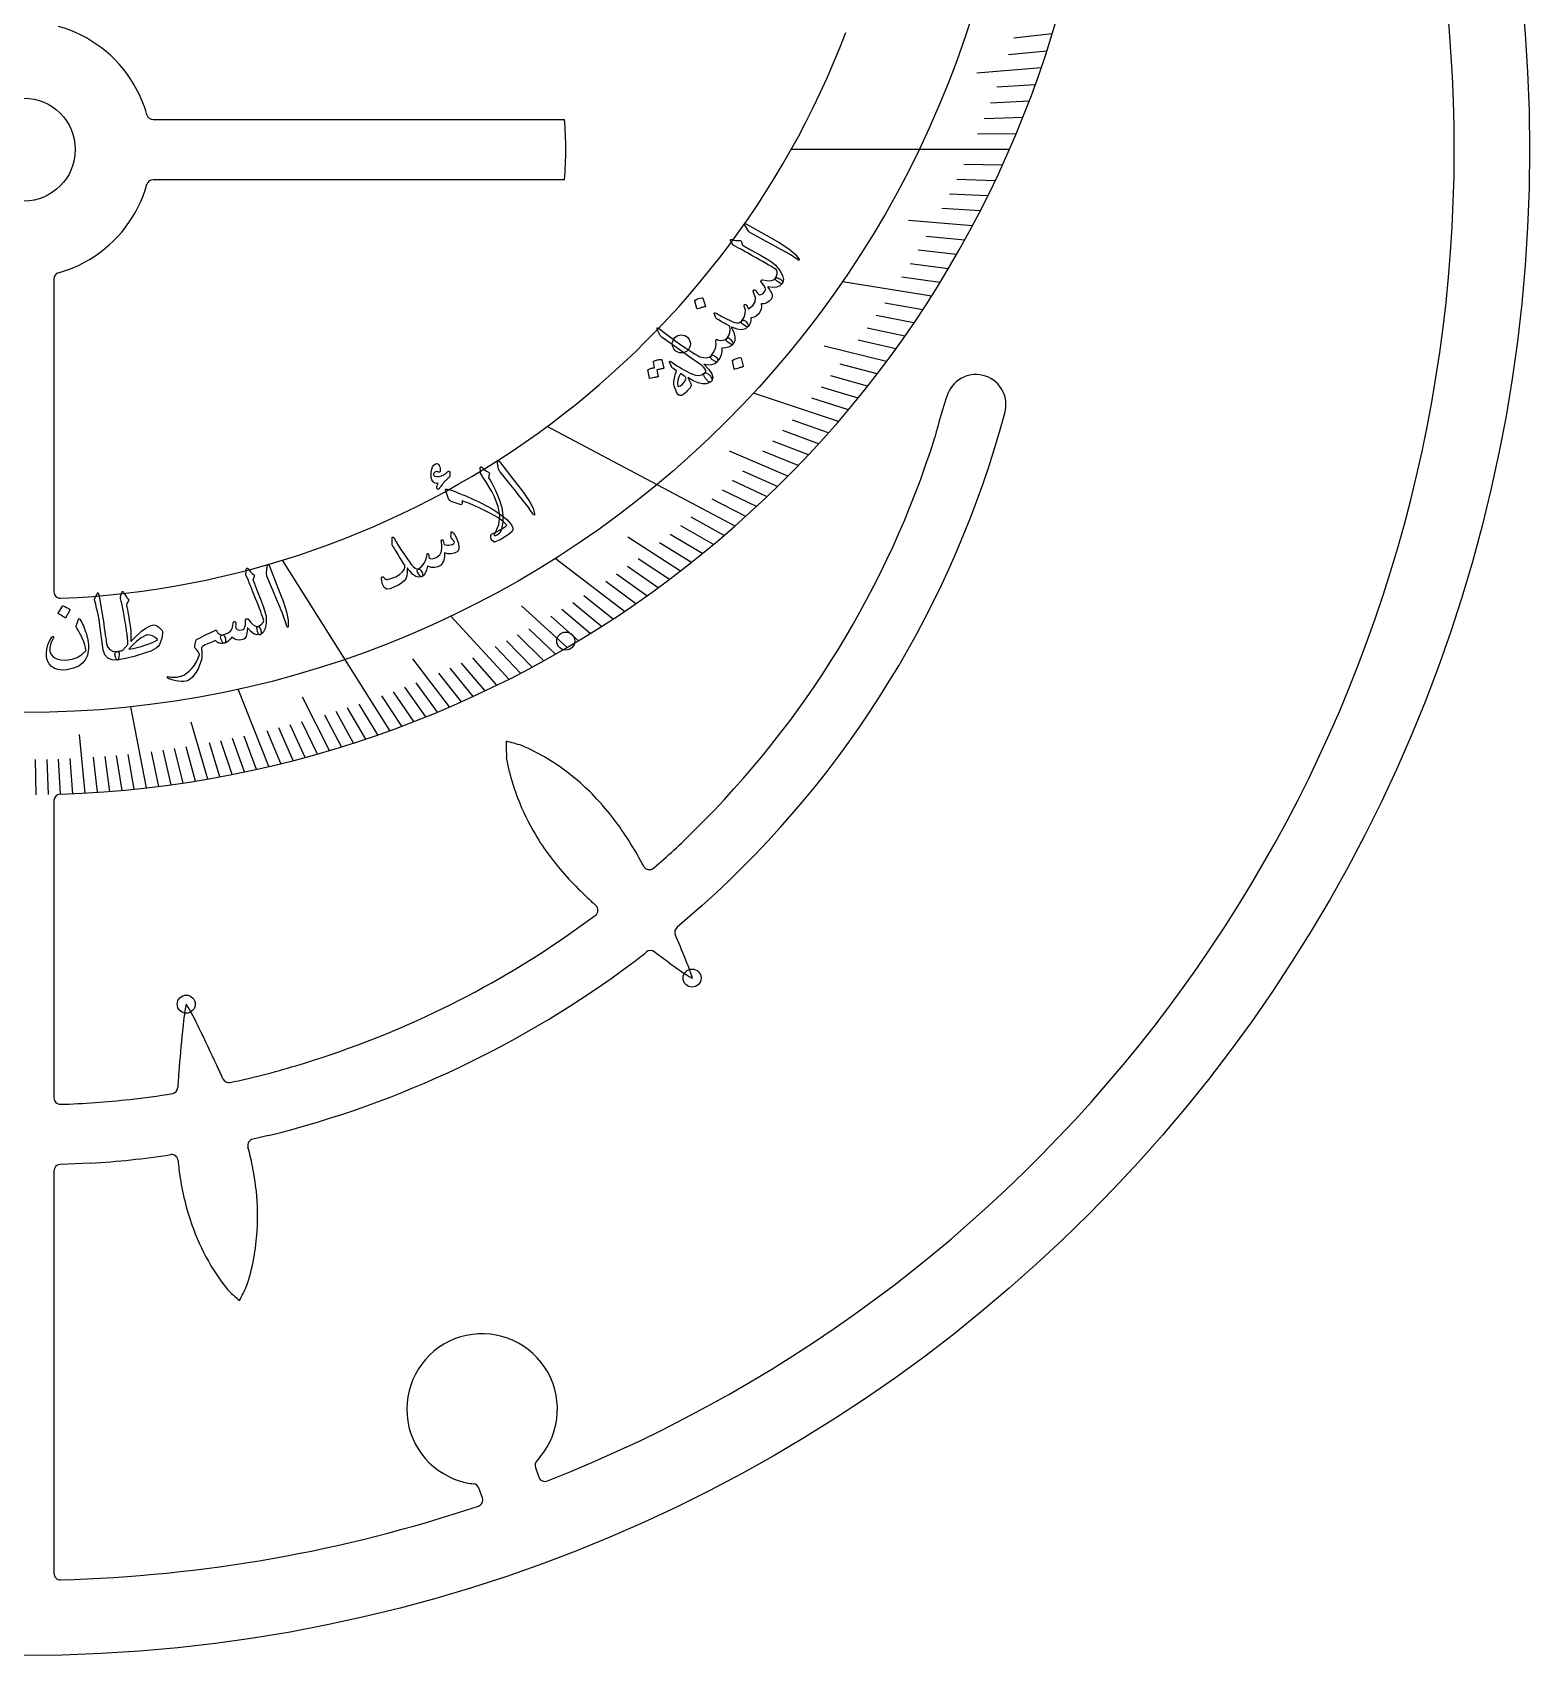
# Model space of a CAD drawing. Header units: millimetres. Extents: x -58 to 58, y -58 to 59.
# Drawn here: x 0.3 to 58.5, y -58.5 to 4.5 of the extents above; entities that cross this region are included whole.
import ezdxf

# ---------------------------------------------------------------- set-up
doc = ezdxf.new("R2010")
doc.units = ezdxf.units.MM
for name, color, linetype in [('CUT_INNER', 6, 'Continuous'), ('CUT_OUTER', 1, 'Continuous'), ('ENGRAVE', 7, 'Continuous'), ('ENGRAVE_FINE', 8, 'Continuous'), ('TEXT', 5, 'Continuous')]:
    doc.layers.add(name, color=color, linetype=linetype)

msp = doc.modelspace()

# ---------------------------------------------------------------- linework, layer by layer
at = {"layer": 'CUT_INNER'}
for points in [[(5.026, 1.17), (20.998, 1.17), (21.004, 1.17)], [(21.004, -1.17), (20.998, -1.17), (5.026, -1.17)], [(1.17, -5.026), (1.17, -17.182)], [(18.868, -24.171), (18.759, -23.621), (18.758, -23.616)], [(1.17, -25.292), (1.17, -36.837)], [(24.086, -27.84), (24.086, -27.84)], [(26.36, -29.369), (25.381, -30.21)], [(20.936, -30.656), (22.202, -29.75)], [(25.075, -31.59), (24.649, -31.28), (24.494, -31.165)], [(25.795, -31.677), (25.963, -32.18), (25.964, -32.186)], [(9.509, -38.3), (8.895, -38.439)], [(1.17, -39.68), (1.17, -55.307)], [(2.597, -39.378), (1.409, -39.43)], [(20.064, -50.785), (19.927, -50.937)], [(19.877, -51.191), (20.015, -51.571)], [(17.817, -52.371), (17.678, -51.992)]]:
    msp.add_lwpolyline(points, dxfattribs=at)
msp.add_circle((0, 0), 2, dxfattribs=at)
for centre, radius, start, end in [((0, 0), 55.575, 291.47125, 58.28568), ((0, 16.716), 41.783, 271.93537, 344.16625), ((0.001, 0.001), 4.971, 30.95136, 74.25202), ((0, 16.716), 34.178, 272.39729, 339.14573), ((0.011, 0.006), 4.96, 15.73024, 30.96375), ((5.025, 1.42), 0.25, 196.17187, 270), ((9.129, 0), 11.932, 354.37423, 5.62577), ((5.025, -1.42), 0.25, 90, 163.82813), ((0.001, -0.001), 4.971, 300.95136, 344.25202), ((0.006, -0.011), 4.96, 285.73024, 300.96375), ((1.42, -5.025), 0.25, 106.17187, 180), ((36.989, -9.911), 1.17, 343.88248, 158.40081), ((53.477, -15.594), 18.609, 160.82147, 166.29209), ((0, 0), 39.463, 311.90933, 344.96716), ((0, 0), 37.123, 314.50009, 342.46619), ((1.42, -17.182), 0.25, 180, 272.28516), ((26.214, -23.089), 7.475, 179.19752, 184.04711), ((17.354, -29.225), 6.393, 71.81349, 77.48425), ((16.55, -29.845), 7.255, 58.41703, 67.30347), ((15.634, -31.386), 9.048, 48.55024, 58.5866), ((27.074, -22.163), 8.448, 193.74808, 201.13463), ((1.42, -25.292), 0.25, 91.9357, 180), ((27.736, -21.916), 9.155, 201.08157, 210.86477), ((15.362, -31.694), 9.459, 42.3368, 48.55167), ((14.724, -32.27), 10.319, 36.66451, 42.31549), ((13.295, -33.33), 12.098, 31.81893, 36.64733), ((8.989, -9.563), 24.003, 310.15395, 315.1951), ((28.285, -21.591), 9.793, 210.85036, 216.82358), ((10.478, -35.075), 15.412, 27.99581, 31.80942), ((29.294, -20.831), 11.056, 216.84399, 222.12216), ((31.093, -19.2), 13.484, 222.13522, 226.48691), ((24.305, -27.72), 0.25, 208.88086, 310.70046), ((28.844, -21.731), 10.102, 225.85118, 229.02845), ((22.057, -29.547), 0.25, 305.59322, 48.96868), ((25.544, -30.399), 0.25, 130.67797, 202.81293), ((0, 0), 37.123, 286.53398, 304.33059), ((-19.785, -49.603), 48.979, 21.46927, 22.96089), ((14.674, -19.557), 15.013, 306.7314, 309.33609), ((24.345, -31.365), 0.25, 53.46005, 128.13559), ((0.001, -0.001), 39.462, 283.94293, 306.82513), ((30.47, -24.489), 8.918, 232.77212, 239.65087), ((15.036, -34.95), 8.898, 168.64642, 175.53173), ((-1.267, -37.877), 8.907, 24.80382, 31.69105), ((76.901, -41.401), 71.097, 174.23294, 175.50796), ((-53.452, -63.722), 67.138, 24.7921, 26.14237), ((26.161, -37.514), 20.208, 175.22577, 176.94715), ((-9.972, -43.769), 19.299, 23.43726, 25.14526), ((1.961, -7.186), 29.677, 281.77992, 286.85302), ((5.732, -36.424), 0.25, 280.16949, 356.84001), ((7.964, -35.994), 0.25, 203.49897, 282.71186), ((1.42, -36.837), 0.25, 180, 272.54237), ((0.598, -6.707), 30.392, 271.57122, 276.64609), ((2.018, -15.073), 21.922, 275.48861, 279.87048), ((8.95, -38.683), 0.25, 102.71186, 195.26726), ((0.35, -3.967), 35.482, 273.6312, 278.69494), ((5.747, -39.289), 0.25, 5.07173, 97.62712), ((0.34, -41.142), 8.704, 11.15857, 15.96377), ((1.42, -39.68), 0.25, 92.54237, 180), ((14.303, -38.62), 8.332, 184.45479, 189.22071), ((-1.22, -41.533), 10.311, 5.95143, 11.61071), ((16.279, -38.394), 10.319, 188.69841, 194.34938), ((15.445, -38.604), 9.459, 194.3707, 200.58557), ((-0.231, -41.434), 9.317, 356.46337, 5.9764), ((15.06, -38.749), 9.048, 200.58414, 210.6205), ((0.165, -41.458), 8.92, 349.61822, 356.46208), ((13.528, -39.68), 7.255, 210.45092, 219.33737), ((1.805, -41.787), 7.247, 340.99922, 349.83171), ((12.528, -39.85), 6.393, 223.84739, 229.51815), ((1.825, -41.116), 7.475, 331.23142, 336.08101), ((17.807, -48.925), 2.925, 320.50492, 253.00492), ((20.112, -51.105), 0.25, 137.8125, 200), ((20.25, -51.486), 0.25, 200, 291.62109), ((17.766, -49.089), 2.756, 252.83238, 264.0493), ((17.443, -52.077), 0.25, 20, 81.5625), ((0.003, -0.016), 55.558, 271.4689, 288.53169), ((17.582, -52.457), 0.25, 288.45703, 20), ((1.42, -55.307), 0.25, 180, 271.58203)]:
    msp.add_arc(centre, radius, start, end, dxfattribs=at)
at = {"layer": 'CUT_OUTER'}
msp.add_circle((0, 0), 58.5, dxfattribs=at)
at = {"layer": 'ENGRAVE'}
for points in [[(38.294, 0), (29.811, 0)], [(35.262, -5.698), (31.803, -5.139)], [(31.653, -10.559), (28.355, -9.458)], [(27.635, -14.623), (20.33, -10.757)], [(14.22, -22.572), (10.049, -15.951)], [(23.334, -17.944), (20.651, -15.881)], [(18.84, -20.578), (16.593, -18.123)], [(9.519, -23.968), (8.325, -20.964)], [(4.77, -24.793), (4.165, -21.647)]]:
    msp.add_lwpolyline(points, dxfattribs=at)
for centre, radius in [((0, 16.717), 38.589), ((25.547, -7.547), 0.351), ((21.056, -19.093), 0.351), ((25.965, -32.186), 0.351), ((6.312, -33.197), 0.351)]:
    msp.add_circle(centre, radius, dxfattribs=at)
at = {"layer": 'ENGRAVE_FINE'}
for points in [[(39.956, 4.496), (38.469, 4.329)], [(39.746, 3.829), (38.256, 3.685)], [(39.526, 3.169), (37.032, 2.969)], [(39.297, 2.518), (37.802, 2.423)], [(39.059, 1.876), (37.562, 1.804)], [(38.812, 1.242), (37.315, 1.194)], [(38.557, 0.617), (37.059, 0.593)], [(38.022, -0.608), (36.524, -0.584)], [(37.743, -1.208), (36.246, -1.16)], [(37.457, -1.799), (35.96, -1.727)], [(37.163, -2.382), (35.668, -2.286)], [(36.862, -2.956), (34.369, -2.756)], [(36.555, -3.521), (35.065, -3.378)], [(36.241, -4.078), (34.754, -3.911)], [(35.594, -5.167), (34.114, -4.952)], [(35.921, -4.627), (34.437, -4.436)], [(34.924, -6.221), (33.453, -5.96)], [(34.231, -7.243), (32.771, -6.934)], [(34.58, -6.736), (33.115, -6.451)], [(33.877, -7.741), (32.423, -7.409)], [(33.518, -8.231), (31.101, -7.637)], [(32.785, -9.186), (31.353, -8.785)], [(33.154, -8.713), (31.714, -8.334)], [(32.412, -9.652), (30.987, -9.227)], [(32.035, -10.109), (30.618, -9.662)], [(31.267, -11), (29.869, -10.508)], [(30.484, -11.859), (29.105, -11.323)], [(30.877, -11.433), (29.489, -10.919)], [(29.686, -12.687), (27.42, -11.718)], [(30.087, -12.277), (28.719, -11.718)], [(29.282, -13.089), (27.936, -12.487)], [(28.465, -13.871), (27.142, -13.227)], [(28.875, -13.484), (27.541, -12.861)], [(28.051, -14.25), (26.742, -13.585)], [(27.216, -14.987), (25.933, -14.28)], [(25.513, -16.373), (23.467, -15.059)], [(26.37, -15.694), (25.114, -14.947)], [(26.794, -15.344), (25.524, -14.617)], [(25.943, -16.037), (24.702, -15.27)], [(24.648, -17.022), (23.453, -16.197)], [(25.082, -16.701), (23.871, -15.895)], [(23.774, -17.644), (22.611, -16.781)], [(24.212, -17.337), (23.032, -16.492)], [(22.448, -18.524), (21.336, -17.607)], [(22.892, -18.238), (21.762, -17.338)], [(21.107, -19.344), (19.341, -17.726)], [(21.555, -19.077), (20.479, -18.125)], [(22.003, -18.804), (20.908, -17.869)], [(20.204, -19.857), (19.184, -18.854)], [(20.656, -19.604), (19.617, -18.617)], [(19.296, -20.344), (18.315, -19.309)], [(19.751, -20.104), (18.75, -19.085)], [(16.543, -21.652), (15.112, -19.78)], [(17.465, -21.241), (16.565, -20.147)], [(17.925, -21.026), (17.004, -19.946)], [(18.383, -20.805), (17.442, -19.74)], [(16.08, -21.849), (15.244, -20.712)], [(17.005, -21.45), (16.125, -20.341)], [(11.877, -23.343), (10.824, -21.273)], [(14.686, -22.401), (13.916, -21.226)], [(15.152, -22.223), (14.359, -21.061)], [(15.616, -22.038), (14.802, -20.889)], [(12.347, -23.201), (11.692, -21.97)], [(12.816, -23.052), (12.138, -21.832)], [(13.285, -22.898), (12.583, -21.689)], [(13.753, -22.738), (13.028, -21.54)], [(7.149, -24.451), (6.504, -22.246)], [(9.991, -23.854), (9.456, -22.576)], [(10.463, -23.735), (9.904, -22.465)], [(10.935, -23.61), (10.351, -22.349)], [(11.406, -23.48), (10.799, -22.228)], [(2.386, -24.998), (2.169, -22.725)], [(6.198, -24.604), (5.862, -23.27)], [(6.673, -24.53), (6.312, -23.202)], [(7.623, -24.365), (7.212, -23.049)], [(8.098, -24.274), (7.661, -22.965)], [(8.572, -24.178), (8.11, -22.875)], [(9.045, -24.076), (8.559, -22.781)], [(0.477, -25.064), (0.451, -23.695)], [(0.955, -25.056), (0.903, -23.688)], [(1.432, -25.042), (1.354, -23.675)], [(1.909, -25.023), (1.805, -23.657)], [(2.863, -24.968), (2.707, -23.607)], [(3.34, -24.933), (3.158, -23.574)], [(3.817, -24.892), (3.609, -23.536)], [(4.294, -24.845), (4.06, -23.493)], [(5.246, -24.736), (4.961, -23.392)], [(5.722, -24.673), (5.412, -23.334)]]:
    msp.add_lwpolyline(points, dxfattribs=at)
at = {"layer": 'TEXT'}
for points in [[(28.036, -2.974), (28, -2.908), (27.996, -2.872), (28.024, -2.867), (28.084, -2.893), (28.871, -3.341), (29.354, -3.616), (29.724, -3.858), (29.98, -4.07), (30.121, -4.251), (30.128, -4.271), (30.13, -4.286), (30.126, -4.294), (30.115, -4.297), (30.103, -4.296), (30.089, -4.292), (30.073, -4.285), (30.055, -4.274), (29.925, -4.182), (29.782, -4.092), (29.627, -4.001), (29.46, -3.912), (29.417, -3.887), (29.3, -3.823), (29.109, -3.718), (28.844, -3.572), (28.254, -3.253), (28.224, -3.234), (28.199, -3.213), (28.177, -3.192), (28.16, -3.169)], [(27.558, -3.7), (27.524, -3.645), (27.497, -3.602), (27.476, -3.571), (27.463, -3.551), (27.455, -3.537), (27.451, -3.525), (27.452, -3.514), (27.457, -3.503), (27.466, -3.494), (27.478, -3.49), (27.492, -3.49), (27.509, -3.494), (27.59, -3.517), (27.668, -3.531), (27.743, -3.536), (27.815, -3.531), (27.837, -3.531), (27.855, -3.54), (27.87, -3.557), (27.881, -3.584), (27.927, -3.714), (27.972, -3.74), (28.015, -3.765), (28.058, -3.79), (28.1, -3.814), (28.142, -3.837), (28.182, -3.861), (28.222, -3.883), (28.262, -3.905), (28.625, -4.108), (28.904, -4.273), (29.099, -4.401), (29.209, -4.492), (29.377, -4.7), (29.477, -4.887), (29.51, -5.052), (29.474, -5.194), (29.472, -5.197), (29.47, -5.2), (29.467, -5.203), (29.465, -5.206), (29.435, -5.211), (29.389, -5.194), (29.326, -5.155), (29.246, -5.094), (29.218, -5.069), (29.203, -5.044), (29.199, -5.02), (29.208, -4.996), (29.25, -4.909), (29.269, -4.826), (29.266, -4.747), (29.242, -4.671), (29.178, -4.628), (29.104, -4.581), (29.02, -4.529), (28.926, -4.474), (28.823, -4.414), (28.71, -4.35), (28.589, -4.282), (28.458, -4.209), (28.331, -4.137), (28.216, -4.073), (28.114, -4.016), (28.025, -3.966), (27.949, -3.924), (27.886, -3.888), (27.836, -3.86), (27.799, -3.839), (27.61, -3.742), (27.592, -3.731), (27.578, -3.72), (27.567, -3.709), (27.558, -3.7)], [(27.998, -6.119), (27.99, -6.097), (27.986, -6.077), (27.985, -6.059), (27.988, -6.044), (27.995, -6.031), (28.005, -6.022), (28.018, -6.016), (28.035, -6.015), (28.053, -6.019), (28.069, -6.03), (28.084, -6.047), (28.098, -6.071), (28.104, -6.085), (28.11, -6.099), (28.117, -6.114), (28.124, -6.128), (28.131, -6.142), (28.138, -6.157), (28.144, -6.173), (28.15, -6.189), (28.321, -6.061), (28.412, -5.912), (28.423, -5.742), (28.353, -5.552), (28.344, -5.531), (28.339, -5.512), (28.337, -5.495), (28.339, -5.481), (28.345, -5.468), (28.354, -5.458), (28.366, -5.452), (28.382, -5.449), (28.398, -5.451), (28.414, -5.459), (28.429, -5.473), (28.442, -5.492), (28.474, -5.54), (28.502, -5.578), (28.527, -5.606), (28.55, -5.623), (28.59, -5.638), (28.632, -5.636), (28.677, -5.619), (28.724, -5.585), (28.767, -5.541), (28.797, -5.497), (28.812, -5.454), (28.813, -5.409), (28.799, -5.359), (28.766, -5.297), (28.716, -5.222), (28.648, -5.134), (28.64, -5.123), (28.638, -5.111), (28.642, -5.097), (28.651, -5.082), (28.664, -5.068), (28.677, -5.06), (28.691, -5.056), (28.706, -5.058), (28.87, -5.092), (29.009, -5.093), (29.122, -5.059), (29.21, -4.993), (29.231, -4.981), (29.258, -4.979), (29.291, -4.986), (29.331, -5.004), (29.372, -5.026), (29.406, -5.049), (29.434, -5.074), (29.456, -5.101), (29.473, -5.129), (29.482, -5.153), (29.483, -5.174), (29.476, -5.191), (29.372, -5.292), (29.244, -5.349), (29.092, -5.361), (28.916, -5.329), (28.907, -5.327), (28.902, -5.329), (28.901, -5.335), (28.905, -5.344), (28.967, -5.435), (29.015, -5.513), (29.05, -5.578), (29.07, -5.63), (29.078, -5.676), (29.077, -5.72), (29.067, -5.76), (29.048, -5.798), (28.965, -5.892), (28.87, -5.955), (28.764, -5.989), (28.647, -5.993), (28.657, -6.099), (28.645, -6.199), (28.611, -6.292), (28.555, -6.379), (28.486, -6.45), (28.411, -6.5), (28.33, -6.528), (28.243, -6.535), (28.244, -6.632), (28.23, -6.719), (28.2, -6.797), (28.155, -6.865), (28.122, -6.88), (28.071, -6.869), (28, -6.834), (27.91, -6.773), (27.888, -6.748), (27.879, -6.72), (27.883, -6.688), (27.901, -6.653), (27.988, -6.507), (28.033, -6.369), (28.037, -6.24), (27.998, -6.119)], [(26.065, -5.873), (26.065, -5.867), (26.067, -5.861), (26.071, -5.854), (26.078, -5.847), (26.145, -5.814), (26.214, -5.788), (26.285, -5.77), (26.359, -5.758), (26.368, -5.758), (26.375, -5.761), (26.38, -5.767), (26.384, -5.774), (26.487, -6.083), (26.488, -6.092), (26.484, -6.099), (26.475, -6.104), (26.461, -6.108), (26.449, -6.11), (26.43, -6.115), (26.405, -6.122), (26.373, -6.131), (26.334, -6.141), (26.289, -6.155), (26.236, -6.171), (26.175, -6.19), (26.167, -6.191), (26.16, -6.19), (26.156, -6.187), (26.154, -6.18)], [(26.465, -8.858), (26.432, -8.8), (26.415, -8.753), (26.415, -8.717), (26.432, -8.691), (26.462, -8.664), (26.484, -8.639), (26.496, -8.616), (26.499, -8.595), (26.478, -8.534), (26.424, -8.464), (26.337, -8.385), (26.219, -8.296), (25.933, -8.098), (25.679, -7.921), (25.458, -7.764), (25.268, -7.629), (25.109, -7.516), (24.982, -7.425), (24.886, -7.356), (24.82, -7.309), (24.779, -7.276), (24.746, -7.247), (24.722, -7.221), (24.707, -7.199), (24.623, -7.01), (24.611, -6.958), (24.614, -6.93), (24.631, -6.924), (24.663, -6.942), (24.988, -7.186), (25.278, -7.398), (25.533, -7.58), (25.753, -7.732), (25.936, -7.854), (26.084, -7.946), (26.195, -8.01), (26.27, -8.045), (26.411, -8.083), (26.53, -8.09), (26.628, -8.066), (26.705, -8.01), (26.729, -7.993), (26.76, -7.988), (26.796, -7.994), (26.838, -8.012), (26.873, -8.034), (26.903, -8.06), (26.927, -8.092), (26.947, -8.128), (26.959, -8.162), (26.963, -8.192), (26.959, -8.216), (26.948, -8.236), (26.844, -8.318), (26.72, -8.364), (26.577, -8.371), (26.416, -8.341), (26.61, -8.537), (26.728, -8.709), (26.771, -8.854), (26.737, -8.974), (26.719, -8.997), (26.701, -9.013), (26.683, -9.024), (26.663, -9.029), (26.639, -9.029), (26.614, -9.02), (26.589, -9.004), (26.563, -8.979), (26.55, -8.964), (26.537, -8.949), (26.524, -8.934), (26.511, -8.919), (26.499, -8.904), (26.487, -8.889), (26.476, -8.874), (26.465, -8.858)], [(26.918, -6.569), (26.907, -6.558), (26.893, -6.538), (26.878, -6.509), (26.861, -6.472), (26.847, -6.435), (26.835, -6.405), (26.827, -6.382), (26.822, -6.366), (26.824, -6.346), (26.834, -6.337), (26.854, -6.339), (26.882, -6.352), (26.901, -6.362), (26.922, -6.373), (26.948, -6.387), (26.977, -6.402), (27.01, -6.419), (27.045, -6.438), (27.083, -6.459), (27.124, -6.482), (27.298, -6.574), (27.44, -6.645), (27.549, -6.694), (27.626, -6.722), (27.704, -6.733), (27.776, -6.725), (27.842, -6.698), (27.901, -6.653), (27.917, -6.639), (27.936, -6.631), (27.956, -6.628), (27.977, -6.63), (28.002, -6.637), (28.025, -6.65), (28.047, -6.669), (28.067, -6.695), (28.115, -6.757), (28.146, -6.807), (28.159, -6.843), (28.155, -6.865), (28.034, -6.958), (27.887, -6.996), (27.712, -6.976), (27.511, -6.901), (27.504, -6.899), (27.5, -6.899), (27.499, -6.902), (27.501, -6.907), (27.591, -7.102), (27.63, -7.276), (27.619, -7.429), (27.558, -7.559), (27.547, -7.57), (27.532, -7.575), (27.514, -7.574), (27.493, -7.567), (27.466, -7.553), (27.432, -7.534), (27.393, -7.511), (27.347, -7.482), (27.307, -7.449), (27.287, -7.415), (27.288, -7.378), (27.31, -7.34), (27.39, -7.221), (27.436, -7.102), (27.448, -6.984), (27.425, -6.866), (27.417, -6.857), (27.396, -6.843), (27.362, -6.825), (27.316, -6.801), (27.287, -6.787), (27.252, -6.768), (27.212, -6.745), (27.165, -6.717), (27.112, -6.686), (27.053, -6.651), (26.989, -6.612), (26.918, -6.569)], [(27.31, -7.34), (27.337, -7.324), (27.358, -7.315), (27.375, -7.311), (27.387, -7.314), (27.401, -7.323), (27.417, -7.335), (27.434, -7.352), (27.453, -7.372), (27.511, -7.441), (27.547, -7.496), (27.563, -7.535), (27.558, -7.559), (27.481, -7.626), (27.382, -7.673), (27.263, -7.702), (27.122, -7.711), (27.125, -7.843), (27.096, -7.975), (27.036, -8.107), (26.945, -8.238), (26.931, -8.248), (26.914, -8.252), (26.894, -8.248), (26.872, -8.236), (26.738, -8.153), (26.723, -8.144), (26.71, -8.13), (26.7, -8.112), (26.692, -8.089), (26.688, -8.069), (26.688, -8.05), (26.693, -8.031), (26.702, -8.013), (26.809, -7.856), (26.876, -7.709), (26.904, -7.572), (26.892, -7.445), (26.889, -7.428), (26.89, -7.413), (26.896, -7.399), (26.905, -7.386), (26.916, -7.377), (26.927, -7.373), (26.939, -7.376), (26.952, -7.384), (26.962, -7.393), (26.972, -7.4), (26.981, -7.405), (26.989, -7.408), (27.086, -7.411), (27.172, -7.401), (27.247, -7.377), (27.31, -7.34)], [(24.46, -8.246), (24.46, -8.239), (24.462, -8.233), (24.467, -8.227), (24.475, -8.22), (24.51, -8.206), (24.544, -8.192), (24.579, -8.181), (24.614, -8.171), (24.65, -8.163), (24.686, -8.157), (24.724, -8.152), (24.762, -8.149), (24.771, -8.151), (24.778, -8.155), (24.784, -8.161), (24.788, -8.17), (24.862, -8.491), (24.861, -8.496), (24.856, -8.501), (24.847, -8.505), (24.833, -8.508), (24.823, -8.509), (24.807, -8.511), (24.786, -8.515), (24.76, -8.521), (24.728, -8.528), (24.69, -8.537), (24.646, -8.548), (24.596, -8.56), (24.649, -8.811), (24.649, -8.82), (24.644, -8.827), (24.635, -8.832), (24.62, -8.834), (24.608, -8.835), (24.588, -8.839), (24.562, -8.843), (24.53, -8.849), (24.49, -8.857), (24.442, -8.867), (24.388, -8.878), (24.325, -8.892), (24.318, -8.892), (24.312, -8.889), (24.309, -8.885), (24.308, -8.878), (24.249, -8.562), (24.25, -8.556), (24.252, -8.55), (24.257, -8.543), (24.265, -8.537), (24.294, -8.524), (24.323, -8.512), (24.352, -8.502), (24.382, -8.493), (24.412, -8.487), (24.442, -8.482), (24.473, -8.478), (24.504, -8.475)], [(27.532, -8.208), (27.532, -8.201), (27.534, -8.194), (27.539, -8.188), (27.547, -8.18), (27.618, -8.145), (27.69, -8.117), (27.765, -8.096), (27.842, -8.083), (27.851, -8.083), (27.859, -8.086), (27.864, -8.092), (27.866, -8.1), (27.955, -8.42), (27.955, -8.43), (27.951, -8.437), (27.941, -8.443), (27.927, -8.446), (27.914, -8.449), (27.894, -8.454), (27.868, -8.462), (27.834, -8.471), (27.794, -8.483), (27.745, -8.498), (27.69, -8.516), (27.627, -8.536), (27.617, -8.538), (27.611, -8.537), (27.607, -8.533), (27.605, -8.527)], [(25.953, -8.714), (26.093, -8.762), (26.219, -8.774), (26.332, -8.751), (26.432, -8.691), (26.46, -8.676), (26.493, -8.673), (26.53, -8.683), (26.571, -8.705), (26.591, -8.72), (26.61, -8.735), (26.629, -8.751), (26.648, -8.769), (26.666, -8.787), (26.683, -8.807), (26.698, -8.828), (26.712, -8.851), (26.733, -8.89), (26.744, -8.924), (26.747, -8.95), (26.739, -8.971), (26.696, -9.017), (26.645, -9.053), (26.589, -9.079), (26.526, -9.097), (26.373, -9.098), (26.201, -9.06), (26.007, -8.98), (25.794, -8.86), (25.868, -8.984), (25.911, -9.087), (25.924, -9.167), (25.907, -9.226), (25.891, -9.25), (25.872, -9.274), (25.851, -9.299), (25.829, -9.325), (25.805, -9.351), (25.778, -9.377), (25.749, -9.405), (25.718, -9.434), (25.66, -9.484), (25.612, -9.52), (25.575, -9.542), (25.548, -9.549), (25.493, -9.548), (25.448, -9.536), (25.414, -9.512), (25.39, -9.477), (25.333, -9.35), (25.291, -9.249), (25.266, -9.173), (25.258, -9.123), (25.256, -9.066), (25.259, -9.006), (25.265, -8.943), (25.275, -8.878), (25.289, -8.811), (25.307, -8.741), (25.328, -8.668), (25.353, -8.593), (25.234, -8.505), (25.22, -8.493), (25.207, -8.483), (25.196, -8.473), (25.186, -8.464), (25.177, -8.456), (25.17, -8.448), (25.164, -8.44), (25.161, -8.432), (25.09, -8.258), (25.084, -8.232), (25.095, -8.222), (25.124, -8.228), (25.169, -8.251), (25.274, -8.325), (25.377, -8.395), (25.478, -8.459), (25.578, -8.519), (25.675, -8.574), (25.77, -8.625), (25.863, -8.672), (25.953, -8.714)], [(25.515, -8.702), (25.502, -8.726), (25.489, -8.752), (25.476, -8.778), (25.463, -8.806), (25.45, -8.836), (25.439, -8.867), (25.429, -8.901), (25.421, -8.937), (25.413, -8.972), (25.407, -9.006), (25.403, -9.04), (25.401, -9.075), (25.402, -9.108), (25.406, -9.141), (25.412, -9.173), (25.421, -9.205), (25.508, -9.173), (25.588, -9.114), (25.66, -9.029), (25.726, -8.918), (25.73, -8.895), (25.724, -8.869), (25.708, -8.841), (25.682, -8.811)], [(16.528, -12.737), (16.494, -12.767), (16.461, -12.795), (16.431, -12.821), (16.404, -12.845), (16.38, -12.866), (16.359, -12.886), (16.341, -12.905), (16.326, -12.921), (16.312, -12.939), (16.295, -12.96), (16.275, -12.986), (16.252, -13.015), (16.226, -13.048), (16.198, -13.086), (16.167, -13.127), (16.133, -13.173), (16.118, -13.19), (16.102, -13.198), (16.085, -13.199), (16.068, -13.192), (16.044, -13.163), (16.042, -13.117), (16.061, -13.052), (16.101, -12.969), (16.034, -12.966), (15.979, -12.953), (15.934, -12.932), (15.9, -12.902), (15.86, -12.832), (15.834, -12.746), (15.824, -12.644), (15.83, -12.526), (15.85, -12.412), (15.885, -12.321), (15.935, -12.254), (16, -12.21), (16.044, -12.199), (16.082, -12.207), (16.114, -12.232), (16.141, -12.275), (16.161, -12.327), (16.174, -12.377), (16.18, -12.425), (16.18, -12.472), (16.174, -12.508), (16.162, -12.53), (16.143, -12.536), (16.118, -12.528), (16.086, -12.512), (16.054, -12.505), (16.024, -12.506), (15.994, -12.516), (15.966, -12.531), (15.945, -12.551), (15.93, -12.576), (15.923, -12.605), (15.922, -12.636), (15.93, -12.66), (15.947, -12.677), (15.972, -12.688), (16.051, -12.701), (16.137, -12.697), (16.227, -12.674), (16.324, -12.632), (16.332, -12.628), (16.34, -12.622), (16.349, -12.615), (16.359, -12.607), (16.369, -12.598), (16.38, -12.588), (16.392, -12.577), (16.405, -12.566), (16.419, -12.554), (16.431, -12.543), (16.442, -12.534), (16.452, -12.525), (16.461, -12.517), (16.469, -12.511), (16.476, -12.505), (16.482, -12.501), (16.495, -12.496), (16.508, -12.494), (16.52, -12.497), (16.531, -12.504), (16.54, -12.511), (16.547, -12.519), (16.551, -12.528), (16.554, -12.537), (16.558, -12.612), (16.555, -12.67), (16.545, -12.712), (16.528, -12.737)], [(18.564, -14.742), (18.538, -14.813), (18.501, -14.876), (18.452, -14.929), (18.392, -14.974), (18.355, -14.993), (18.325, -15.002), (18.303, -15.002), (18.29, -14.991), (18.285, -14.97), (18.288, -14.943), (18.301, -14.909), (18.323, -14.87), (18.454, -14.561), (18.491, -14.227), (18.435, -13.868), (18.286, -13.484), (18.184, -13.282), (18.073, -13.085), (17.954, -12.894), (17.828, -12.707), (17.792, -12.653), (17.766, -12.609), (17.75, -12.574), (17.744, -12.548), (17.742, -12.51), (17.741, -12.477), (17.739, -12.447), (17.737, -12.423), (17.736, -12.402), (17.735, -12.385), (17.734, -12.373), (17.734, -12.364), (17.737, -12.351), (17.741, -12.342), (17.747, -12.335), (17.754, -12.33), (17.766, -12.328), (17.776, -12.329), (17.785, -12.332), (17.791, -12.338), (17.865, -12.407), (17.928, -12.46), (17.982, -12.497), (18.025, -12.518), (18.058, -12.532), (18.078, -12.552), (18.088, -12.578), (18.086, -12.61), (18.058, -12.753), (18.114, -12.841), (18.169, -12.935), (18.223, -13.035), (18.276, -13.139), (18.328, -13.249), (18.379, -13.365), (18.429, -13.486), (18.479, -13.613), (18.57, -13.91), (18.615, -14.198), (18.613, -14.475), (18.564, -14.742)], [(18.408, -12.178), (18.399, -12.103), (18.409, -12.069), (18.437, -12.075), (18.483, -12.121), (19.039, -12.836), (19.381, -13.274), (19.63, -13.639), (19.786, -13.932), (19.848, -14.153), (19.847, -14.175), (19.843, -14.189), (19.836, -14.196), (19.825, -14.194), (19.814, -14.189), (19.802, -14.179), (19.791, -14.166), (19.779, -14.15), (19.693, -14.015), (19.595, -13.877), (19.486, -13.735), (19.366, -13.588), (19.336, -13.549), (19.252, -13.445), (19.116, -13.275), (18.926, -13.039), (18.503, -12.519), (18.483, -12.49), (18.467, -12.461), (18.455, -12.433), (18.448, -12.406)], [(18.172, -14.944), (18.289, -14.889), (18.393, -14.838), (18.485, -14.789), (18.565, -14.743), (18.632, -14.7), (18.688, -14.661), (18.733, -14.625), (18.765, -14.592), (18.623, -14.446), (18.414, -14.294), (18.138, -14.135), (17.796, -13.967), (17.666, -13.908), (17.547, -13.853), (17.437, -13.805), (17.337, -13.762), (17.247, -13.725), (17.167, -13.694), (17.097, -13.669), (17.037, -13.65), (17.037, -13.76), (17.023, -13.781), (17.004, -13.793), (16.982, -13.796), (16.955, -13.789), (16.609, -13.669), (16.574, -13.651), (16.544, -13.627), (16.521, -13.598), (16.503, -13.563), (16.393, -13.258), (16.386, -13.236), (16.384, -13.219), (16.387, -13.206), (16.395, -13.198), (16.452, -13.194), (16.561, -13.22), (16.721, -13.275), (16.933, -13.358), (17.052, -13.407), (17.168, -13.455), (17.282, -13.504), (17.392, -13.552), (17.5, -13.601), (17.605, -13.65), (17.707, -13.699), (17.806, -13.748), (18.194, -13.959), (18.513, -14.165), (18.762, -14.368), (18.939, -14.569), (18.984, -14.649), (19.005, -14.719), (19, -14.78), (18.969, -14.83), (18.833, -14.951), (18.68, -15.06), (18.508, -15.155), (18.319, -15.237), (18.301, -15.244), (18.286, -15.247), (18.272, -15.246), (18.261, -15.241), (18.202, -15.187), (18.163, -15.128), (18.144, -15.066), (18.144, -14.998), (18.148, -14.976), (18.154, -14.96), (18.162, -14.949), (18.172, -14.944)], [(15.323, -16.295), (15.353, -16.295), (15.381, -16.305), (15.407, -16.323), (15.431, -16.35), (15.456, -16.387), (15.475, -16.423), (15.488, -16.461), (15.496, -16.498), (15.498, -16.533), (15.493, -16.561), (15.482, -16.581), (15.463, -16.595), (15.348, -16.615), (15.232, -16.583), (15.114, -16.501), (14.994, -16.369), (14.976, -16.345), (14.96, -16.325), (14.946, -16.307), (14.935, -16.293), (14.927, -16.282), (14.92, -16.274), (14.917, -16.269), (14.915, -16.267), (14.906, -16.26), (14.9, -16.259), (14.897, -16.266), (14.897, -16.28), (14.897, -16.434), (14.878, -16.564), (14.84, -16.67), (14.781, -16.75), (14.683, -16.836), (14.558, -16.916), (14.408, -16.991), (14.231, -17.06), (14.099, -17.074), (14, -17.014), (13.933, -16.882), (13.897, -16.677), (13.898, -16.651), (13.902, -16.629), (13.912, -16.613), (13.926, -16.602), (13.942, -16.596), (13.959, -16.599), (13.975, -16.608), (13.992, -16.626), (14.027, -16.662), (14.063, -16.687), (14.097, -16.699), (14.131, -16.699), (14.303, -16.655), (14.457, -16.591), (14.593, -16.509), (14.711, -16.407), (14.756, -16.351), (14.786, -16.287), (14.8, -16.218), (14.799, -16.142), (14.783, -16.113), (14.743, -16.047), (14.679, -15.944), (14.59, -15.804), (14.543, -15.729), (14.501, -15.661), (14.464, -15.601), (14.431, -15.547), (14.403, -15.501), (14.38, -15.463), (14.362, -15.434), (14.348, -15.413), (14.329, -15.38), (14.316, -15.348), (14.309, -15.32), (14.307, -15.294), (14.307, -15.261), (14.307, -15.23), (14.307, -15.201), (14.308, -15.175), (14.308, -15.151), (14.308, -15.129), (14.307, -15.11), (14.306, -15.093), (14.307, -15.079), (14.311, -15.068), (14.318, -15.06), (14.328, -15.055), (14.342, -15.054), (14.354, -15.057), (14.364, -15.064), (14.373, -15.075), (14.47, -15.238), (14.564, -15.391), (14.655, -15.534), (14.743, -15.669), (14.827, -15.794), (14.907, -15.91), (14.984, -16.017), (15.057, -16.114), (15.131, -16.202), (15.201, -16.262), (15.265, -16.292), (15.323, -16.295)], [(16.605, -14.861), (16.609, -14.852), (16.618, -14.85), (16.632, -14.853), (16.651, -14.862), (16.675, -14.88), (16.703, -14.911), (16.733, -14.954), (16.765, -15.009), (16.8, -15.073), (16.83, -15.137), (16.854, -15.202), (16.873, -15.268), (16.898, -15.403), (16.901, -15.508), (16.882, -15.582), (16.843, -15.625), (16.723, -15.679), (16.6, -15.704), (16.473, -15.701), (16.344, -15.67), (16.343, -15.823), (16.316, -15.954), (16.264, -16.066), (16.187, -16.155), (16.088, -16.215), (15.971, -16.24), (15.836, -16.231), (15.684, -16.186), (15.649, -16.337), (15.6, -16.455), (15.538, -16.541), (15.463, -16.595), (15.442, -16.594), (15.414, -16.573), (15.377, -16.535), (15.334, -16.477), (15.299, -16.416), (15.286, -16.365), (15.294, -16.325), (15.323, -16.295), (15.463, -16.188), (15.566, -16.056), (15.634, -15.901), (15.666, -15.722), (15.667, -15.712), (15.67, -15.704), (15.675, -15.698), (15.681, -15.694), (15.689, -15.691), (15.697, -15.69), (15.706, -15.691), (15.714, -15.694), (15.726, -15.711), (15.733, -15.744), (15.736, -15.796), (15.735, -15.864), (15.792, -15.889), (15.864, -15.892), (15.952, -15.874), (16.054, -15.835), (16.163, -15.749), (16.228, -15.614), (16.248, -15.429), (16.223, -15.195), (16.222, -15.183), (16.222, -15.174), (16.226, -15.167), (16.231, -15.162), (16.241, -15.158), (16.25, -15.157), (16.258, -15.157), (16.267, -15.16), (16.275, -15.166), (16.282, -15.173), (16.287, -15.181), (16.29, -15.19), (16.328, -15.344), (16.383, -15.358), (16.445, -15.365), (16.512, -15.363), (16.584, -15.353), (16.652, -15.336), (16.699, -15.315), (16.726, -15.291), (16.733, -15.263), (16.723, -15.231), (16.699, -15.192), (16.659, -15.144), (16.605, -15.089), (16.599, -15.069), (16.597, -15.024), (16.599, -14.955), (16.605, -14.861)], [(8.626, -16.478), (8.634, -16.414), (8.639, -16.363), (8.643, -16.326), (8.645, -16.302), (8.647, -16.286), (8.652, -16.274), (8.66, -16.266), (8.67, -16.261), (8.683, -16.26), (8.695, -16.264), (8.707, -16.273), (8.717, -16.287), (8.765, -16.356), (8.817, -16.416), (8.872, -16.466), (8.931, -16.508), (8.948, -16.521), (8.957, -16.54), (8.958, -16.563), (8.95, -16.59), (8.904, -16.721), (8.923, -16.769), (8.941, -16.816), (8.959, -16.862), (8.976, -16.907), (8.993, -16.951), (9.011, -16.995), (9.027, -17.038), (9.044, -17.079), (9.199, -17.465), (9.313, -17.769), (9.384, -17.991), (9.413, -18.131), (9.413, -18.399), (9.374, -18.607), (9.296, -18.756), (9.179, -18.844), (9.175, -18.845), (9.171, -18.846), (9.168, -18.846), (9.164, -18.847), (9.137, -18.833), (9.112, -18.791), (9.087, -18.72), (9.064, -18.622), (9.058, -18.585), (9.061, -18.557), (9.074, -18.536), (9.096, -18.523), (9.182, -18.481), (9.25, -18.429), (9.298, -18.365), (9.326, -18.291), (9.304, -18.218), (9.276, -18.134), (9.242, -18.042), (9.204, -17.939), (9.161, -17.828), (9.114, -17.707), (9.062, -17.578), (9.006, -17.44), (8.953, -17.304), (8.904, -17.181), (8.86, -17.073), (8.822, -16.978), (8.789, -16.898), (8.762, -16.83), (8.741, -16.777), (8.726, -16.737), (8.639, -16.543), (8.633, -16.523), (8.629, -16.506), (8.626, -16.491), (8.626, -16.478)], [(9.454, -16.214), (9.467, -16.139), (9.486, -16.108), (9.511, -16.122), (9.542, -16.18), (9.873, -17.023), (10.076, -17.54), (10.211, -17.961), (10.278, -18.286), (10.274, -18.516), (10.267, -18.537), (10.259, -18.549), (10.251, -18.553), (10.241, -18.549), (10.232, -18.54), (10.223, -18.528), (10.216, -18.512), (10.209, -18.493), (10.165, -18.34), (10.11, -18.179), (10.046, -18.012), (9.973, -17.837), (9.955, -17.791), (9.904, -17.667), (9.821, -17.466), (9.706, -17.186), (9.448, -16.567), (9.437, -16.534), (9.43, -16.502), (9.427, -16.471), (9.428, -16.443)], [(2.857, -17.24), (2.863, -17.228), (2.868, -17.22), (2.874, -17.216), (2.879, -17.216), (2.888, -17.22), (2.896, -17.234), (2.905, -17.257), (2.913, -17.29), (2.966, -17.562), (3.011, -17.813), (3.05, -18.044), (3.082, -18.255), (3.107, -18.435), (3.129, -18.597), (3.15, -18.74), (3.167, -18.864), (3.183, -18.969), (3.195, -19.056), (3.205, -19.125), (3.212, -19.174), (3.257, -19.32), (3.34, -19.423), (3.458, -19.482), (3.614, -19.498), (3.657, -19.505), (3.687, -19.528), (3.703, -19.567), (3.705, -19.622), (3.696, -19.71), (3.683, -19.774), (3.667, -19.813), (3.646, -19.828), (3.428, -19.821), (3.261, -19.751), (3.147, -19.621), (3.086, -19.429), (3.071, -19.336), (3.056, -19.242), (3.043, -19.149), (3.03, -19.055), (3.017, -18.961), (3.005, -18.866), (2.993, -18.772), (2.981, -18.677), (2.959, -18.496), (2.936, -18.333), (2.912, -18.189), (2.887, -18.063), (2.859, -17.942), (2.829, -17.813), (2.795, -17.677), (2.758, -17.532), (2.753, -17.506), (2.752, -17.482), (2.754, -17.46), (2.761, -17.44)], [(3.821, -17.189), (3.828, -17.179), (3.835, -17.172), (3.841, -17.168), (3.846, -17.168), (3.853, -17.17), (3.86, -17.175), (3.867, -17.183), (3.874, -17.194), (3.902, -17.241), (3.928, -17.285), (3.953, -17.324), (3.976, -17.36), (3.998, -17.392), (4.019, -17.42), (4.038, -17.443), (4.057, -17.462), (4.07, -17.477), (4.077, -17.495), (4.075, -17.514), (4.065, -17.535), (4.006, -17.635), (3.999, -17.651), (3.995, -17.67), (3.994, -17.691), (3.997, -17.713), (4.029, -17.885), (4.056, -18.035), (4.08, -18.166), (4.099, -18.276), (4.114, -18.366), (4.126, -18.436), (4.134, -18.486), (4.138, -18.516), (4.148, -18.605), (4.155, -18.69), (4.161, -18.77), (4.164, -18.846), (4.165, -18.918), (4.165, -18.985), (4.163, -19.048), (4.159, -19.106), (4.384, -18.887), (4.579, -18.714), (4.745, -18.588), (4.883, -18.509), (4.946, -18.485), (5.003, -18.47), (5.055, -18.466), (5.101, -18.471), (5.169, -18.495), (5.237, -18.539), (5.305, -18.602), (5.372, -18.684), (5.384, -18.704), (5.391, -18.729), (5.394, -18.757), (5.392, -18.789), (5.373, -18.906), (5.346, -19.019), (5.311, -19.128), (5.268, -19.232), (5.221, -19.301), (5.15, -19.366), (5.055, -19.425), (4.935, -19.479), (4.772, -19.538), (4.609, -19.593), (4.447, -19.644), (4.285, -19.69), (4.124, -19.731), (3.964, -19.768), (3.805, -19.8), (3.646, -19.828), (3.628, -19.825), (3.61, -19.811), (3.592, -19.787), (3.575, -19.753), (3.559, -19.711), (3.548, -19.67), (3.543, -19.63), (3.544, -19.59), (3.551, -19.555), (3.565, -19.528), (3.586, -19.509), (3.614, -19.498), (3.651, -19.492), (3.687, -19.486), (3.72, -19.48), (3.751, -19.473), (3.78, -19.467), (3.807, -19.461), (3.832, -19.456), (3.855, -19.451), (4.04, -19.231), (4.041, -19.222), (4.041, -19.211), (4.042, -19.197), (4.042, -19.181), (4.041, -19.162), (4.041, -19.141), (4.04, -19.117), (4.039, -19.09), (4.037, -19.062), (4.035, -19.031), (4.032, -18.998), (4.028, -18.964), (4.024, -18.927), (4.02, -18.889), (4.015, -18.85), (4.011, -18.808), (4.005, -18.762), (3.997, -18.706), (3.988, -18.642), (3.976, -18.568), (3.963, -18.486), (3.948, -18.395), (3.931, -18.297), (3.912, -18.19), (3.87, -17.953), (3.835, -17.766), (3.807, -17.629), (3.786, -17.541), (3.771, -17.485), (3.76, -17.442), (3.754, -17.413), (3.752, -17.397), (3.76, -17.366), (3.767, -17.336), (3.775, -17.308), (3.784, -17.282), (3.793, -17.258), (3.802, -17.234), (3.811, -17.211), (3.821, -17.189)], [(2.184, -18.248), (2.218, -18.308), (2.251, -18.371), (2.284, -18.437), (2.316, -18.505), (2.347, -18.577), (2.376, -18.652), (2.404, -18.732), (2.431, -18.815), (2.455, -18.898), (2.474, -18.98), (2.49, -19.062), (2.501, -19.144), (2.509, -19.225), (2.512, -19.307), (2.511, -19.388), (2.506, -19.47), (2.493, -19.556), (2.474, -19.636), (2.448, -19.71), (2.415, -19.779), (2.296, -19.936), (2.133, -20.061), (1.926, -20.151), (1.675, -20.207), (1.492, -20.219), (1.331, -20.201), (1.192, -20.154), (1.075, -20.078), (0.986, -19.978), (0.924, -19.86), (0.888, -19.723), (0.878, -19.568), (0.895, -19.403), (0.936, -19.244), (0.999, -19.091), (1.086, -18.944), (1.099, -18.927), (1.113, -18.917), (1.126, -18.915), (1.139, -18.92), (1.152, -18.931), (1.156, -18.947), (1.151, -18.968), (1.138, -18.994), (1.053, -19.179), (1.013, -19.345), (1.018, -19.491), (1.069, -19.618), (1.159, -19.718), (1.284, -19.788), (1.444, -19.826), (1.639, -19.833), (1.874, -19.799), (2.08, -19.726), (2.257, -19.616), (2.405, -19.469), (2.408, -19.464), (2.41, -19.457), (2.411, -19.448), (2.41, -19.436), (2.399, -19.344), (2.372, -19.238), (2.331, -19.118), (2.274, -18.984), (2.243, -18.916), (2.213, -18.854), (2.184, -18.796), (2.157, -18.742), (2.131, -18.694), (2.105, -18.651), (2.081, -18.613), (2.057, -18.58), (2.045, -18.563), (2.039, -18.547), (2.036, -18.532), (2.039, -18.519), (2.13, -18.241), (2.139, -18.224), (2.151, -18.22), (2.166, -18.228), (2.184, -18.248)], [(1.5, -17.732), (1.504, -17.727), (1.51, -17.724), (1.518, -17.723), (1.527, -17.723), (1.597, -17.749), (1.663, -17.782), (1.726, -17.82), (1.785, -17.866), (1.791, -17.873), (1.794, -17.88), (1.793, -17.887), (1.79, -17.895), (1.637, -18.182), (1.631, -18.189), (1.623, -18.191), (1.613, -18.188), (1.601, -18.18), (1.591, -18.174), (1.575, -18.163), (1.552, -18.149), (1.524, -18.132), (1.49, -18.112), (1.448, -18.088), (1.4, -18.06), (1.345, -18.029), (1.338, -18.024), (1.334, -18.018), (1.334, -18.013), (1.337, -18.007)], [(7.722, -18.849), (7.846, -18.815), (7.946, -18.77), (8.022, -18.715), (8.073, -18.651), (8.093, -18.605), (8.109, -18.549), (8.121, -18.483), (8.131, -18.407), (8.136, -18.384), (8.142, -18.366), (8.151, -18.352), (8.161, -18.343), (8.176, -18.337), (8.19, -18.335), (8.203, -18.338), (8.215, -18.346), (8.227, -18.359), (8.235, -18.375), (8.239, -18.394), (8.239, -18.416), (8.233, -18.473), (8.231, -18.521), (8.234, -18.558), (8.241, -18.585), (8.262, -18.622), (8.295, -18.647), (8.34, -18.662), (8.397, -18.666), (8.457, -18.66), (8.506, -18.645), (8.544, -18.623), (8.57, -18.594), (8.593, -18.542), (8.609, -18.47), (8.618, -18.379), (8.62, -18.267), (8.621, -18.254), (8.628, -18.243), (8.64, -18.234), (8.659, -18.227), (8.677, -18.225), (8.693, -18.227), (8.706, -18.233), (8.716, -18.244), (8.818, -18.374), (8.916, -18.464), (9.01, -18.513), (9.1, -18.522), (9.12, -18.526), (9.143, -18.543), (9.166, -18.575), (9.19, -18.62), (9.205, -18.657), (9.215, -18.695), (9.221, -18.731), (9.221, -18.768), (9.218, -18.797), (9.21, -18.819), (9.198, -18.835), (9.182, -18.843), (9.06, -18.851), (8.94, -18.811), (8.823, -18.722), (8.71, -18.586), (8.704, -18.579), (8.699, -18.578), (8.695, -18.581), (8.692, -18.591), (8.684, -18.698), (8.672, -18.788), (8.656, -18.861), (8.637, -18.919), (8.615, -18.959), (8.587, -18.992), (8.553, -19.017), (8.515, -19.035), (8.393, -19.055), (8.281, -19.046), (8.178, -19.005), (8.085, -18.935), (8.017, -19.023), (7.946, -19.092), (7.871, -19.142), (7.793, -19.173), (7.771, -19.172), (7.749, -19.162), (7.727, -19.14), (7.706, -19.109), (7.658, -19.007), (7.645, -18.93), (7.667, -18.877), (7.722, -18.849)], [(4.801, -18.855), (4.783, -18.858), (4.764, -18.863), (4.746, -18.869), (4.726, -18.876), (4.557, -18.97), (4.393, -19.09), (4.233, -19.238), (4.079, -19.412), (4.25, -19.376), (4.411, -19.337), (4.563, -19.297), (4.706, -19.254), (4.839, -19.208), (4.963, -19.161), (5.077, -19.11), (5.183, -19.058), (5.192, -19.052), (5.197, -19.046), (5.196, -19.039), (5.19, -19.031), (5.098, -18.946), (5.002, -18.889), (4.904, -18.858), (4.801, -18.855)], [(7.8, -19.171), (7.742, -19.181), (7.689, -19.185), (7.64, -19.182), (7.597, -19.174), (7.577, -19.167), (7.558, -19.159), (7.54, -19.149), (7.522, -19.137), (7.505, -19.123), (7.488, -19.108), (7.471, -19.092), (7.454, -19.076), (7.306, -19.13), (7.172, -19.186), (7.051, -19.244), (6.944, -19.306), (6.922, -19.324), (6.908, -19.345), (6.902, -19.37), (6.904, -19.399), (6.917, -19.517), (6.921, -19.626), (6.915, -19.725), (6.899, -19.816), (6.88, -19.888), (6.858, -19.96), (6.832, -20.03), (6.803, -20.1), (6.77, -20.169), (6.734, -20.236), (6.694, -20.302), (6.651, -20.367), (6.563, -20.479), (6.475, -20.563), (6.386, -20.62), (6.296, -20.649), (6.208, -20.659), (6.113, -20.66), (6.013, -20.652), (5.906, -20.634), (5.854, -20.622), (5.806, -20.61), (5.762, -20.599), (5.723, -20.587), (5.688, -20.575), (5.657, -20.564), (5.63, -20.553), (5.607, -20.543), (5.593, -20.533), (5.584, -20.522), (5.58, -20.509), (5.581, -20.495), (5.587, -20.482), (5.597, -20.474), (5.612, -20.472), (5.632, -20.476), (5.711, -20.49), (5.781, -20.498), (5.843, -20.501), (5.896, -20.498), (5.924, -20.495), (5.953, -20.491), (5.984, -20.485), (6.016, -20.479), (6.05, -20.471), (6.085, -20.462), (6.122, -20.452), (6.16, -20.44), (6.239, -20.405), (6.327, -20.345), (6.424, -20.261), (6.531, -20.153), (6.632, -20.029), (6.714, -19.897), (6.778, -19.759), (6.822, -19.613), (6.824, -19.607), (6.824, -19.602), (6.822, -19.597), (6.818, -19.592), (6.784, -19.525), (6.747, -19.466), (6.707, -19.416), (6.663, -19.373), (6.647, -19.344), (6.645, -19.287), (6.656, -19.204), (6.679, -19.093), (6.688, -19.071), (6.701, -19.052), (6.717, -19.036), (6.738, -19.023), (6.828, -18.974), (6.917, -18.927), (7.005, -18.882), (7.091, -18.838), (7.176, -18.795), (7.262, -18.755), (7.347, -18.715), (7.432, -18.678), (7.453, -18.671), (7.47, -18.672), (7.484, -18.68), (7.496, -18.695), (7.511, -18.731), (7.529, -18.763), (7.55, -18.79), (7.574, -18.814), (7.602, -18.83), (7.638, -18.841), (7.68, -18.847), (7.729, -18.848), (7.755, -18.852), (7.777, -18.866), (7.797, -18.89), (7.814, -18.923), (7.828, -18.962), (7.837, -19.001), (7.842, -19.042), (7.842, -19.083), (7.837, -19.119), (7.829, -19.145), (7.816, -19.163), (7.8, -19.171)]]:
    msp.add_lwpolyline(points, close=True, dxfattribs=at)

doc.saveas('drawing.dxf')
